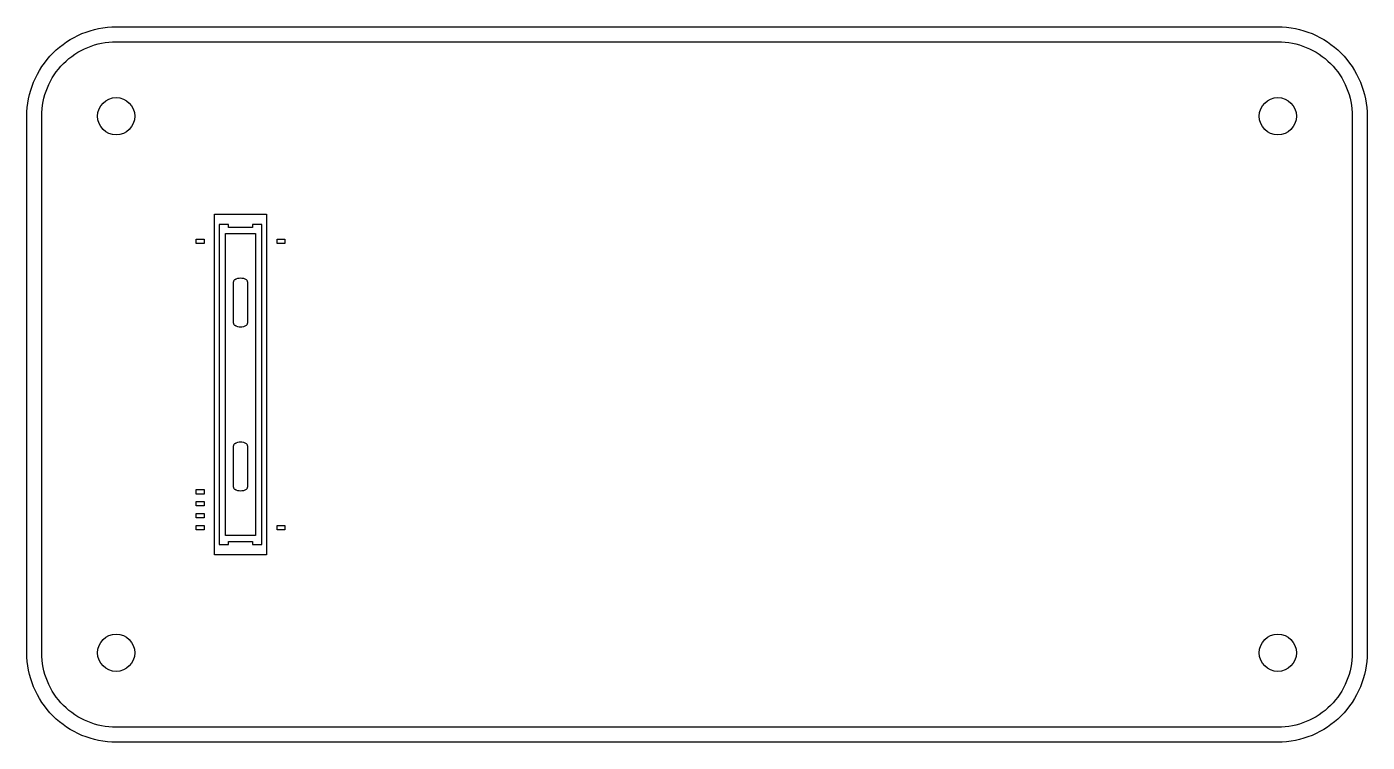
# Model space of a CAD drawing. Header units: millimetres. Extents: x -12 to 33, y -12 to 12.
import ezdxf

# ---------------------------------------------------------------- set-up
doc = ezdxf.new("R2010")
doc.units = ezdxf.units.MM
doc.layers.get('0').update_dxf_attribs({"linetype": 'CONTINUOUS'})

msp = doc.modelspace()

# ---------------------------------------------------------------- linework, layer by layer
for p, q in [((-5.06, 2.061), (-5.06, 3.439)), ((-4.59, 3.439), (-4.59, 2.061)), ((-5.06, -3.439), (-5.06, -2.061)), ((-4.59, -2.061), (-4.59, -3.439))]:
    msp.add_line(p, q)
for points in [[(-9, -12, -0.414214), (-12, -9), (-12, 9, -0.414214), (-9, 12), (30, 12, -0.414214), (33, 9), (33, -9, -0.414214), (30, -12)], [(-9, -12, -0.414214), (-12, -9), (-12, 9, -0.414214), (-9, 12), (30, 12, -0.414214), (33, 9), (33, -9, -0.414214), (30, -12)], [(-9, -11.5, -0.414214), (-11.5, -9), (-11.5, 9, -0.414214), (-9, 11.5), (30, 11.5, -0.414214), (32.5, 9), (32.5, -9, -0.414214), (30, -11.5)], [(-9, -11.5, -0.414214), (-11.5, -9), (-11.5, 9, -0.414214), (-9, 11.5), (30, 11.5, -0.414214), (32.5, 9), (32.5, -9, -0.414214), (30, -11.5)]]:
    msp.add_lwpolyline(points, format="xyb", close=True)
for points in [[(-5.7, -5.71), (-5.7, 5.71), (-3.95, 5.71), (-3.95, -5.71)], [(-4.425, 5.37), (-4.425, 5.27), (-5.225, 5.27), (-5.225, 5.37), (-5.54, 5.37), (-5.54, -5.37), (-5.225, -5.37), (-5.225, -5.27), (-4.425, -5.27), (-4.425, -5.37), (-4.11, -5.37), (-4.11, 5.37)], [(-5.33, -5.07), (-5.33, 5.069), (-4.32, 5.069), (-4.32, -5.07)], [(-6.05, 4.725), (-6.31, 4.725), (-6.31, 4.875), (-6.05, 4.875)], [(-3.34, 4.725), (-3.6, 4.725), (-3.6, 4.875), (-3.34, 4.875)], [(-6.05, -3.675), (-6.31, -3.675), (-6.31, -3.525), (-6.05, -3.525)], [(-6.05, -4.075), (-6.31, -4.075), (-6.31, -3.925), (-6.05, -3.925)], [(-6.05, -4.475), (-6.31, -4.475), (-6.31, -4.325), (-6.05, -4.325)], [(-6.05, -4.875), (-6.31, -4.875), (-6.31, -4.725), (-6.05, -4.725)], [(-3.34, -4.875), (-3.6, -4.875), (-3.6, -4.725), (-3.34, -4.725)]]:
    msp.add_lwpolyline(points, close=True)
for centre in [(-9, 9), (30, 9), (-9, -9), (30, -9)]:
    msp.add_circle(centre, 0.625)
for centre, major_axis in [((-4.958, 3.438), (0.001, 0.102)), ((-4.692, 3.438), (0.0878, -0.052)), ((-4.958, 2.062), (-0.0878, 0.052)), ((-4.692, 2.062), (-0.001, -0.102)), ((-4.958, -2.062), (0.001, 0.102)), ((-4.692, -2.062), (0.0878, -0.052)), ((-4.958, -3.438), (-0.0878, 0.052)), ((-4.692, -3.438), (-0.001, -0.102))]:
    msp.add_ellipse(centre, major_axis=major_axis, ratio=1, start_param=0.54661, end_param=1.570796)
for points in [[(-5.01, 3.525), (-4.952, 3.558), (-4.89, 3.575), (-4.825, 3.575), (-4.76, 3.575), (-4.698, 3.559), (-4.64, 3.525)], [(-4.64, 1.974), (-4.698, 1.942), (-4.76, 1.925), (-4.825, 1.925), (-4.89, 1.925), (-4.952, 1.941), (-5.01, 1.974)], [(-5.01, -1.975), (-4.952, -1.942), (-4.89, -1.925), (-4.825, -1.925), (-4.76, -1.925), (-4.698, -1.941), (-4.64, -1.975)], [(-4.64, -3.526), (-4.698, -3.558), (-4.76, -3.575), (-4.825, -3.575), (-4.89, -3.575), (-4.952, -3.559), (-5.01, -3.526)]]:
    msp.add_open_spline(points, degree=3, knots=[0, 0, 0, 0, 0.5, 0.5, 0.5, 1, 1, 1, 1])

doc.saveas('drawing.dxf')
